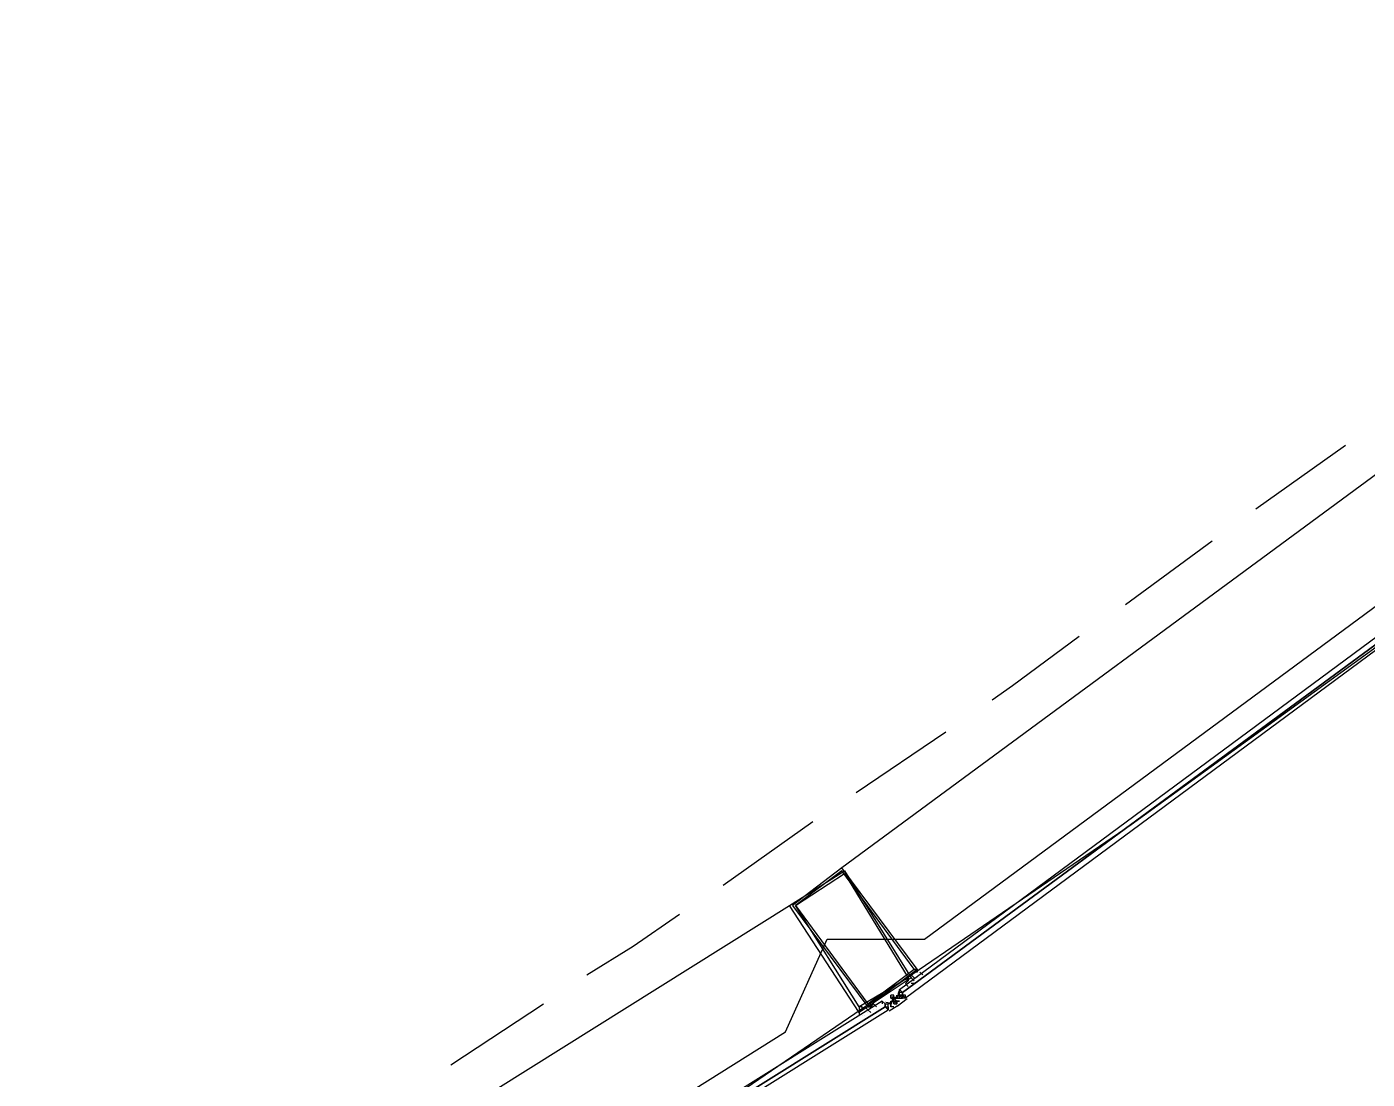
# Model space of a CAD drawing. Header units: feet. Extents: x -84 to 198, y -22 to 181.
# Drawn here: x 109.43 to 115.61, y 30.59 to 35.44 of the extents above; entities that cross this region are included whole.
import ezdxf

# ---------------------------------------------------------------- set-up
doc = ezdxf.new("R2010")
doc.units = ezdxf.units.FT
doc.layers.add('A-AREA-UNIDAD', color=30, linetype='CONTINUOUS')
doc.layers.add('A-LINEA', color=7, linetype='CONTINUOUS')

msp = doc.modelspace()

# ---------------------------------------------------------------- linework, layer by layer
at = {"layer": 'A-AREA-UNIDAD'}
msp.add_lwpolyline([(106.88, 27.0756), (109.6, 28.7289), (109.728, 29.0844), (110.24, 29.12), (112.928, 30.8089), (113.12, 31.2356), (113.568, 31.2356), (116.24, 33.2089), (116.4, 33.6356), (116.88, 33.6889), (119.44, 35.6444)], dxfattribs=at)
at = {"layer": 'A-LINEA'}
for p, q in [((116.1733, 33.7644), (113.1867, 31.5644)), ((115.0933, 33.2178), (115.5067, 33.5111)), ((114.4933, 32.7778), (114.8933, 33.0711)), ((113.2533, 31.9111), (113.6667, 32.1911)), ((112.64, 31.4844), (113.0533, 31.7778)), ((109.8133, 29.4311), (112.9467, 31.3911)), ((113.5333, 31.0578), (113.5333, 31.0578)), ((113.5333, 31.0578), (113.5333, 31.0578)), ((113.5467, 31.0578), (113.5467, 31.0578)), ((113.4533, 31.0044), (113.4533, 31.0044)), ((113.4533, 30.9911), (113.4533, 31.0044)), ((113.4533, 31.0044), (113.4533, 31.0044)), ((113.4533, 31.0044), (113.4533, 31.0044)), ((113.4533, 31.0044), (113.4533, 31.0044)), ((113.4533, 30.9911), (113.4533, 30.9911)), ((113.4533, 30.9911), (113.4533, 30.9911)), ((113.4667, 30.9911), (113.4533, 30.9911)), ((113.4533, 30.9911), (113.4533, 30.9911)), ((113.4533, 30.9778), (113.4533, 30.9911)), ((113.4533, 30.9911), (113.4533, 30.9911)), ((113.4533, 30.9911), (113.4533, 30.9911)), ((113.4667, 30.9911), (113.4667, 30.9911)), ((113.4667, 30.9911), (113.4667, 30.9911)), ((113.4667, 30.9911), (113.4667, 30.9911)), ((113.4667, 30.9911), (113.4667, 30.9911)), ((113.4667, 30.9911), (113.4667, 30.9911)), ((113.4667, 30.9911), (113.4667, 30.9911)), ((113.4667, 30.9911), (113.4667, 30.9911)), ((111.3867, 30.6578), (111.8133, 30.9378)), ((113.3733, 30.9511), (113.3733, 30.9511)), ((113.3733, 30.9511), (113.3733, 30.9378)), ((113.3733, 30.9511), (113.3733, 30.9511)), ((113.3733, 30.9511), (113.3733, 30.9511)), ((113.3733, 30.9511), (113.3733, 30.9511)), ((113.3867, 30.9511), (113.3867, 30.9511)), ((113.3867, 30.9378), (113.3867, 30.9378)), ((113.3867, 30.9378), (113.3867, 30.9378)), ((113.3867, 30.9378), (113.3867, 30.9244)), ((113.3867, 30.9378), (113.3867, 30.9378)), ((113.3867, 30.9378), (113.3867, 30.9378)), ((113.3867, 30.9378), (113.3867, 30.9378)), ((113.3867, 30.9378), (113.3867, 30.9378)), ((113.3867, 30.9378), (113.3867, 30.9378)), ((113.3867, 30.9378), (113.3867, 30.9378)), ((113.3867, 30.9378), (113.4, 30.9378)), ((113.3867, 30.9378), (113.3867, 30.9378)), ((113.3867, 30.9378), (113.3867, 30.9378)), ((113.3867, 30.9378), (113.3867, 30.9378)), ((113.3867, 30.9378), (113.3867, 30.9378)), ((113.3867, 30.9378), (113.3867, 30.9378)), ((113.4, 30.9378), (113.4, 30.9378)), ((113.4, 30.9378), (113.4, 30.9378)), ((113.4, 30.9378), (113.4, 30.9378)), ((113.4, 30.9378), (113.4, 30.9378)), ((113.4, 30.9378), (113.4, 30.9378)), ((113.4, 30.9378), (113.4, 30.9378)), ((113.4, 30.9378), (113.4, 30.9378)), ((113.4, 30.9378), (113.4, 30.9378)), ((113.4, 30.9378), (113.4, 30.9378)), ((113.4, 30.9378), (113.4, 30.9378)), ((113.4, 30.9378), (113.4, 30.9378)), ((113.4, 30.9378), (113.4, 30.9378)), ((113.4, 30.9378), (113.4, 30.9378)), ((113.4, 30.9378), (113.4, 30.9378)), ((113.4, 30.9378), (113.4, 30.9378)), ((113.4, 30.9378), (113.4, 30.9378)), ((113.4, 30.9378), (113.4, 30.9378)), ((113.4, 30.9378), (113.4, 30.9378)), ((113.4133, 30.9378), (113.4, 30.9378)), ((113.4133, 30.9378), (113.4, 30.9378)), ((113.4, 30.9378), (113.4, 30.9378)), ((113.4133, 30.9378), (113.4, 30.9378)), ((113.4, 30.9378), (113.4, 30.9378)), ((113.4, 30.9378), (113.4, 30.9378)), ((113.4, 30.9378), (113.4, 30.9378)), ((113.4, 30.9378), (113.4, 30.9378)), ((113.4, 30.9378), (113.4, 30.9378)), ((113.4, 30.9378), (113.4, 30.9378)), ((113.4, 30.9378), (113.4, 30.9378)), ((113.4, 30.9244), (113.4, 30.9378)), ((113.4, 30.9378), (113.4, 30.9378)), ((113.4, 30.9378), (113.4, 30.9378)), ((113.4, 30.9378), (113.4, 30.9378)), ((113.4, 30.9378), (113.4, 30.9378)), ((113.4, 30.9378), (113.4, 30.9378)), ((113.4, 30.9378), (113.4, 30.9378)), ((113.4545, 30.9357), (113.4054, 30.9049)), ((113.4133, 30.9644), (113.4133, 30.9644)), ((113.4267, 30.9644), (113.4133, 30.9644)), ((113.4133, 30.9644), (113.4133, 30.9644)), ((113.4267, 30.9644), (113.4133, 30.9644)), ((113.4133, 30.9644), (113.4133, 30.9644)), ((113.4267, 30.9644), (113.4133, 30.9644)), ((113.4133, 30.9644), (113.4133, 30.9644)), ((113.4133, 30.9644), (113.4267, 30.9644)), ((113.4133, 30.9644), (113.4133, 30.9644)), ((113.4133, 30.9511), (113.4267, 30.9511)), ((113.4133, 30.9511), (113.4133, 30.9511)), ((113.4133, 30.9511), (113.4133, 30.9511)), ((113.4133, 30.9511), (113.4133, 30.9378)), ((113.4133, 30.9511), (113.4133, 30.9511)), ((113.4133, 30.9511), (113.4133, 30.9511)), ((113.4133, 30.9511), (113.4133, 30.9511)), ((113.4133, 30.9511), (113.4133, 30.9511)), ((113.4133, 30.9511), (113.4133, 30.9511)), ((113.4133, 30.9511), (113.4133, 30.9511)), ((113.4133, 30.9511), (113.4133, 30.9511)), ((113.4133, 30.9511), (113.4133, 30.9511)), ((113.4133, 30.9511), (113.4133, 30.9511)), ((113.4133, 30.9511), (113.4133, 30.9511)), ((113.4133, 30.9511), (113.4133, 30.9511)), ((113.4133, 30.9511), (113.4133, 30.9511)), ((113.4133, 30.9511), (113.4133, 30.9511)), ((113.4133, 30.9378), (113.4133, 30.9511)), ((113.4133, 30.9511), (113.4133, 30.9511)), ((113.4133, 30.9511), (113.4133, 30.9511)), ((113.4133, 30.9511), (113.4133, 30.9511)), ((113.4133, 30.9378), (113.4133, 30.9511)), ((113.4133, 30.9511), (113.4133, 30.9511)), ((113.4133, 30.9511), (113.4133, 30.9511)), ((113.4133, 30.9378), (113.4133, 30.9378)), ((113.4133, 30.9378), (113.4133, 30.9378)), ((113.4133, 30.9378), (113.4133, 30.9378)), ((113.4133, 30.9378), (113.4133, 30.9378)), ((113.4133, 30.9378), (113.4133, 30.9378)), ((113.4133, 30.9378), (113.4133, 30.9378)), ((113.4133, 30.9378), (113.4133, 30.9378)), ((113.4133, 30.9378), (113.4133, 30.9378)), ((113.4133, 30.9378), (113.4133, 30.9378)), ((113.4133, 30.9378), (113.4133, 30.9378)), ((113.4133, 30.9378), (113.4133, 30.9378)), ((113.4133, 30.9378), (113.4133, 30.9378)), ((113.4133, 30.9378), (113.4133, 30.9378)), ((113.4133, 30.9378), (113.4133, 30.9244)), ((113.4133, 30.9378), (113.4133, 30.9378)), ((113.4133, 30.9378), (113.4133, 30.9378)), ((113.4133, 30.9378), (113.4133, 30.9378)), ((113.4133, 30.9378), (113.4133, 30.9378)), ((113.4133, 30.9378), (113.4133, 30.9378)), ((113.4133, 30.9378), (113.4133, 30.9378)), ((113.4133, 30.9378), (113.4133, 30.9378)), ((113.4133, 30.9378), (113.4133, 30.9378)), ((113.4133, 30.9378), (113.4133, 30.9378)), ((113.4133, 30.9378), (113.4133, 30.9378)), ((113.4133, 30.9378), (113.4133, 30.9378)), ((113.4267, 30.9644), (113.4267, 30.9644)), ((113.4267, 30.9644), (113.4267, 30.9644)), ((113.4267, 30.9644), (113.4267, 30.9644)), ((113.4267, 30.9644), (113.4267, 30.9644)), ((113.4267, 30.9644), (113.4267, 30.9644)), ((113.4267, 30.9644), (113.4267, 30.9644)), ((113.4267, 30.9644), (113.4267, 30.9644)), ((113.4267, 30.9644), (113.4267, 30.9644)), ((113.4267, 30.9644), (113.4267, 30.9644)), ((113.4267, 30.9644), (113.4267, 30.9644)), ((113.4267, 30.9644), (113.4267, 30.9644)), ((113.4267, 30.9644), (113.4267, 30.9644)), ((113.4267, 30.9644), (113.4267, 30.9644)), ((113.4267, 30.9644), (113.4267, 30.9644)), ((113.4267, 30.9644), (113.4267, 30.9644)), ((113.4267, 30.9644), (113.4267, 30.9644)), ((113.4267, 30.9644), (113.4267, 30.9644)), ((113.4267, 30.9644), (113.4267, 30.9644)), ((113.4267, 30.9644), (113.44, 30.9644)), ((113.4267, 30.9644), (113.4267, 30.9644)), ((113.4267, 30.9644), (113.44, 30.9644)), ((113.4267, 30.9644), (113.4267, 30.9644)), ((113.4267, 30.9644), (113.4267, 30.9644)), ((113.4267, 30.9644), (113.4267, 30.9644)), ((113.4267, 30.9644), (113.4267, 30.9644)), ((113.4267, 30.9644), (113.4267, 30.9644)), ((113.4267, 30.9644), (113.4267, 30.9644)), ((113.4267, 30.9644), (113.4267, 30.9644)), ((113.4267, 30.9644), (113.4267, 30.9644)), ((113.4267, 30.9644), (113.4267, 30.9644)), ((113.4267, 30.9644), (113.4267, 30.9644)), ((113.4267, 30.9644), (113.4267, 30.9644)), ((113.4267, 30.9644), (113.4267, 30.9644)), ((113.4267, 30.9644), (113.4267, 30.9644)), ((113.4267, 30.9644), (113.4267, 30.9644)), ((113.4267, 30.9644), (113.4267, 30.9644)), ((113.44, 30.9644), (113.4267, 30.9644)), ((113.4267, 30.9511), (113.4267, 30.9644)), ((113.4267, 30.9511), (113.4267, 30.9511)), ((113.4267, 30.9511), (113.4267, 30.9511)), ((113.4267, 30.9511), (113.4267, 30.9511)), ((113.4267, 30.9511), (113.4267, 30.9511)), ((113.4267, 30.9511), (113.4267, 30.9511)), ((113.4267, 30.9511), (113.4267, 30.9511)), ((113.4267, 30.9511), (113.4267, 30.9511)), ((113.4267, 30.9511), (113.4267, 30.9511)), ((113.4267, 30.9511), (113.4267, 30.9511)), ((113.4267, 30.9511), (113.4267, 30.9511)), ((113.4267, 30.9511), (113.4267, 30.9511)), ((113.4267, 30.9511), (113.4267, 30.9511)), ((113.4267, 30.9511), (113.4267, 30.9511)), ((113.4267, 30.9511), (113.4267, 30.9511)), ((113.4267, 30.9511), (113.4267, 30.9378)), ((113.4267, 30.9511), (113.4267, 30.9511)), ((113.44, 30.9511), (113.4267, 30.9511)), ((113.4267, 30.9511), (113.4267, 30.9511)), ((113.44, 30.9511), (113.4267, 30.9511)), ((113.4267, 30.9511), (113.4267, 30.9378)), ((113.4267, 30.9511), (113.4267, 30.9511)), ((113.4267, 30.9511), (113.4267, 30.9511)), ((113.4267, 30.9511), (113.4267, 30.9511)), ((113.4267, 30.9511), (113.4267, 30.9511)), ((113.4267, 30.9511), (113.4267, 30.9511)), ((113.4267, 30.9511), (113.4267, 30.9511)), ((113.4267, 30.9511), (113.4267, 30.9511)), ((113.4267, 30.9511), (113.4267, 30.9511)), ((113.4267, 30.9511), (113.4267, 30.9511)), ((113.4267, 30.9511), (113.4267, 30.9511)), ((113.4267, 30.9511), (113.4267, 30.9511)), ((113.4267, 30.9511), (113.4267, 30.9511)), ((113.4267, 30.9511), (113.4267, 30.9511)), ((113.4267, 30.9511), (113.4267, 30.9511)), ((113.4267, 30.9511), (113.4267, 30.9511)), ((113.4267, 30.9511), (113.4267, 30.9511)), ((113.4267, 30.9511), (113.4267, 30.9511)), ((113.4267, 30.9511), (113.4267, 30.9511)), ((113.4267, 30.9511), (113.4267, 30.9511)), ((113.4267, 30.9511), (113.4267, 30.9511)), ((113.4267, 30.9511), (113.4267, 30.9511)), ((113.4267, 30.9511), (113.4267, 30.9511)), ((113.4267, 30.9511), (113.4267, 30.9511)), ((113.4267, 30.9511), (113.4267, 30.9511)), ((113.4267, 30.9511), (113.4267, 30.9511)), ((113.4267, 30.9511), (113.4267, 30.9511)), ((113.4267, 30.9511), (113.4267, 30.9511)), ((113.4267, 30.9511), (113.4267, 30.9511)), ((113.4267, 30.9511), (113.4267, 30.9511)), ((113.4267, 30.9511), (113.4267, 30.9511)), ((113.44, 30.9511), (113.4267, 30.9511)), ((113.4267, 30.9511), (113.4267, 30.9511)), ((113.4267, 30.9378), (113.4267, 30.9378)), ((113.4267, 30.9378), (113.4267, 30.9378)), ((113.4267, 30.9378), (113.4267, 30.9378)), ((113.4267, 30.9378), (113.4267, 30.9378)), ((113.4267, 30.9378), (113.4267, 30.9378)), ((113.4267, 30.9378), (113.4267, 30.9378)), ((113.4267, 30.9378), (113.4267, 30.9378)), ((113.4267, 30.9378), (113.4267, 30.9378)), ((113.4267, 30.9378), (113.4267, 30.9378)), ((113.4267, 30.9378), (113.4267, 30.9378)), ((113.4267, 30.9378), (113.44, 30.9378)), ((113.4267, 30.9378), (113.4267, 30.9378)), ((113.4267, 30.9378), (113.44, 30.9378)), ((113.4267, 30.9378), (113.4267, 30.9378)), ((113.4267, 30.9378), (113.4267, 30.9378)), ((113.4267, 30.9378), (113.4267, 30.9378)), ((113.4267, 30.9378), (113.4267, 30.9378)), ((113.4267, 30.9378), (113.4267, 30.9378)), ((113.4267, 30.9378), (113.4267, 30.9378)), ((113.4267, 30.9378), (113.4267, 30.9378)), ((113.4267, 30.9378), (113.4267, 30.9378)), ((113.4267, 30.9378), (113.4267, 30.9378)), ((113.4267, 30.9378), (113.4267, 30.9378)), ((113.4267, 30.9378), (113.4267, 30.9378)), ((113.4267, 30.9378), (113.4267, 30.9378)), ((113.4267, 30.9378), (113.4267, 30.9378)), ((113.4267, 30.9378), (113.4267, 30.9378)), ((113.4267, 30.9378), (113.4267, 30.9378)), ((113.4267, 30.9378), (113.4267, 30.9378)), ((113.4267, 30.9378), (113.4267, 30.9378)), ((113.4267, 30.9378), (113.4267, 30.9378)), ((113.44, 30.9644), (113.44, 30.9778)), ((113.44, 30.9644), (113.44, 30.9644)), ((113.44, 30.9644), (113.44, 30.9644)), ((113.44, 30.9644), (113.44, 30.9644)), ((113.44, 30.9644), (113.44, 30.9644)), ((113.44, 30.9644), (113.44, 30.9644)), ((113.44, 30.9644), (113.44, 30.9644)), ((113.44, 30.9644), (113.44, 30.9644)), ((113.44, 30.9644), (113.44, 30.9644)), ((113.44, 30.9644), (113.44, 30.9644)), ((113.44, 30.9644), (113.44, 30.9644)), ((113.44, 30.9644), (113.44, 30.9644)), ((113.44, 30.9644), (113.44, 30.9644)), ((113.44, 30.9644), (113.44, 30.9644)), ((113.44, 30.9644), (113.44, 30.9644)), ((113.44, 30.9644), (113.44, 30.9644)), ((113.44, 30.9644), (113.44, 30.9644)), ((113.44, 30.9644), (113.44, 30.9644)), ((113.44, 30.9644), (113.44, 30.9644)), ((113.44, 30.9644), (113.44, 30.9644)), ((113.44, 30.9644), (113.44, 30.9644)), ((113.44, 30.9644), (113.44, 30.9644)), ((113.44, 30.9644), (113.44, 30.9644)), ((113.44, 30.9644), (113.44, 30.9644)), ((113.44, 30.9644), (113.44, 30.9644)), ((113.44, 30.9644), (113.44, 30.9644)), ((113.44, 30.9511), (113.44, 30.9511)), ((113.44, 30.9511), (113.44, 30.9511)), ((113.44, 30.9511), (113.44, 30.9511)), ((113.44, 30.9378), (113.44, 30.9511)), ((113.44, 30.9511), (113.44, 30.9511)), ((113.44, 30.9511), (113.44, 30.9511)), ((113.44, 30.9511), (113.44, 30.9378)), ((113.44, 30.9511), (113.44, 30.9511)), ((113.44, 30.9511), (113.44, 30.9511)), ((113.44, 30.9511), (113.44, 30.9511)), ((113.44, 30.9511), (113.44, 30.9511)), ((113.44, 30.9511), (113.44, 30.9511)), ((113.44, 30.9511), (113.44, 30.9511)), ((113.44, 30.9511), (113.44, 30.9511)), ((113.44, 30.9511), (113.44, 30.9511)), ((113.44, 30.9511), (113.44, 30.9511)), ((113.44, 30.9511), (113.44, 30.9511)), ((113.44, 30.9511), (113.4533, 30.9511)), ((113.44, 30.9378), (113.44, 30.9511)), ((113.44, 30.9511), (113.44, 30.9511)), ((113.4533, 30.9511), (113.44, 30.9511)), ((113.4533, 30.9511), (113.44, 30.9511)), ((113.44, 30.9511), (113.44, 30.9511)), ((113.44, 30.9511), (113.44, 30.9511)), ((113.44, 30.9511), (113.44, 30.9511)), ((113.44, 30.9511), (113.44, 30.9511)), ((113.44, 30.9511), (113.44, 30.9511)), ((113.44, 30.9511), (113.44, 30.9511)), ((113.44, 30.9511), (113.44, 30.9511)), ((113.44, 30.9511), (113.44, 30.9511)), ((113.44, 30.9378), (113.44, 30.9378)), ((113.44, 30.9378), (113.44, 30.9378)), ((113.44, 30.9378), (113.44, 30.9378)), ((113.44, 30.9378), (113.44, 30.9378)), ((113.44, 30.9378), (113.44, 30.9378)), ((113.44, 30.9378), (113.44, 30.9378)), ((113.44, 30.9378), (113.44, 30.9378)), ((113.44, 30.9378), (113.44, 30.9378)), ((113.44, 30.9378), (113.44, 30.9378)), ((113.44, 30.9378), (113.44, 30.9378)), ((113.44, 30.9378), (113.44, 30.9378)), ((113.44, 30.9378), (113.44, 30.9378)), ((113.44, 30.9378), (113.44, 30.9378)), ((113.44, 30.9378), (113.44, 30.9378)), ((113.4882, 30.9607), (113.4415, 30.9263)), ((113.4533, 30.9778), (113.4667, 30.9778)), ((113.4533, 30.9778), (113.4533, 30.9644)), ((113.4533, 30.9644), (113.4533, 30.9778)), ((113.4533, 30.9778), (113.4533, 30.9778)), ((113.4533, 30.9778), (113.4533, 30.9778)), ((113.4533, 30.9778), (113.4533, 30.9778)), ((113.4533, 30.9778), (113.4533, 30.9778)), ((113.4533, 30.9778), (113.4533, 30.9778)), ((113.4533, 30.9778), (113.4533, 30.9778)), ((113.4533, 30.9778), (113.4533, 30.9778)), ((113.4533, 30.9778), (113.4533, 30.9778)), ((113.4533, 30.9778), (113.4533, 30.9778)), ((113.4533, 30.9778), (113.4533, 30.9778)), ((113.4533, 30.9778), (113.4533, 30.9778)), ((113.4533, 30.9778), (113.4533, 30.9778)), ((113.4533, 30.9644), (113.4533, 30.9778)), ((113.4533, 30.9644), (113.4533, 30.9778)), ((113.4533, 30.9644), (113.4533, 30.9778)), ((113.4533, 30.9644), (113.4533, 30.9778)), ((113.4533, 30.9778), (113.4533, 30.9778)), ((113.4533, 30.9778), (113.4533, 30.9778)), ((113.4533, 30.9778), (113.4533, 30.9778)), ((113.4533, 30.9778), (113.4667, 30.9778)), ((113.4667, 30.9644), (113.4533, 30.9778)), ((113.4667, 30.9778), (113.4533, 30.9778)), ((113.4533, 30.9778), (113.4533, 30.9778)), ((113.4533, 30.9778), (113.4533, 30.9778)), ((113.4533, 30.9644), (113.4533, 30.9644)), ((113.4533, 30.9644), (113.4533, 30.9644)), ((113.4533, 30.9644), (113.4533, 30.9644)), ((113.4533, 30.9644), (113.4533, 30.9644)), ((113.4533, 30.9644), (113.4533, 30.9644)), ((113.4533, 30.9644), (113.4533, 30.9644)), ((113.4533, 30.9644), (113.4533, 30.9644)), ((113.4533, 30.9644), (113.4533, 30.9644)), ((113.4533, 30.9644), (113.4533, 30.9644)), ((113.4533, 30.9644), (113.4533, 30.9644)), ((113.4533, 30.9644), (113.4533, 30.9644)), ((113.4533, 30.9644), (113.4533, 30.9644)), ((113.4533, 30.9644), (113.4533, 30.9644)), ((113.4533, 30.9644), (113.4533, 30.9644)), ((113.4533, 30.9644), (113.4667, 30.9644)), ((113.4533, 30.9644), (113.4533, 30.9644)), ((113.4533, 30.9644), (113.4533, 30.9644)), ((113.4533, 30.9644), (113.4533, 30.9644)), ((113.4533, 30.9644), (113.4667, 30.9644)), ((113.4533, 30.9644), (113.4533, 30.9644)), ((113.4533, 30.9644), (113.4533, 30.9644)), ((113.4533, 30.9644), (113.4533, 30.9644)), ((113.4533, 30.9644), (113.4533, 30.9644)), ((113.4533, 30.9644), (113.4533, 30.9644)), ((113.4533, 30.9644), (113.4533, 30.9644)), ((113.4533, 30.9644), (113.4533, 30.9644)), ((113.4533, 30.9644), (113.4533, 30.9644)), ((113.4533, 30.9644), (113.4533, 30.9644)), ((113.4533, 30.9644), (113.4533, 30.9644)), ((113.4533, 30.9644), (113.4533, 30.9644)), ((113.4533, 30.9511), (113.4533, 30.9511)), ((113.4533, 30.9511), (113.4533, 30.9511)), ((113.4533, 30.9511), (113.4533, 30.9511)), ((113.4533, 30.9511), (113.4533, 30.9511)), ((113.4533, 30.9511), (113.4533, 30.9511)), ((113.4533, 30.9511), (113.4533, 30.9511)), ((113.4533, 30.9511), (113.4533, 30.9511)), ((113.4533, 30.9511), (113.4533, 30.9511)), ((113.4533, 30.9511), (113.4533, 30.9511)), ((113.4533, 30.9511), (113.4533, 30.9511)), ((113.4533, 30.9511), (113.4533, 30.9511)), ((113.4533, 30.9511), (113.4533, 30.9511)), ((113.4533, 30.9511), (113.4533, 30.9511)), ((113.4533, 30.9511), (113.4533, 30.9511)), ((113.4533, 30.9511), (113.4533, 30.9511)), ((113.4533, 30.9511), (113.4533, 30.9511)), ((113.4533, 30.9511), (113.4533, 30.9511)), ((113.4667, 30.9778), (113.4667, 30.9778)), ((113.4667, 30.9778), (113.4667, 30.9778)), ((113.4667, 30.9778), (113.4667, 30.9778)), ((113.4667, 30.9778), (113.4667, 30.9778)), ((113.4667, 30.9778), (113.4667, 30.9778)), ((113.4667, 30.9778), (113.4667, 30.9778)), ((113.4667, 30.9778), (113.4667, 30.9778)), ((113.4667, 30.9778), (113.4667, 30.9778)), ((113.4667, 30.9778), (113.4667, 30.9778)), ((113.4667, 30.9778), (113.4667, 30.9778)), ((113.4667, 30.9778), (113.4667, 30.9778)), ((113.4667, 30.9778), (113.4667, 30.9778)), ((113.4667, 30.9778), (113.4667, 30.9778)), ((113.4667, 30.9778), (113.4667, 30.9778)), ((113.4667, 30.9778), (113.4667, 30.9778)), ((113.4667, 30.9778), (113.4667, 30.9778)), ((113.4667, 30.9778), (113.4667, 30.9778)), ((113.4667, 30.9778), (113.4667, 30.9778)), ((113.4667, 30.9778), (113.4667, 30.9778)), ((113.4667, 30.9778), (113.4667, 30.9778)), ((113.4667, 30.9778), (113.4667, 30.9778)), ((113.4667, 30.9778), (113.4667, 30.9778)), ((113.4667, 30.9778), (113.4667, 30.9778)), ((113.4667, 30.9778), (113.4667, 30.9778)), ((113.4667, 30.9644), (113.4667, 30.9644)), ((113.4667, 30.9644), (113.4667, 30.9644)), ((113.4667, 30.9644), (113.4667, 30.9644)), ((113.4667, 30.9644), (113.4667, 30.9644)), ((113.4667, 30.9644), (113.4667, 30.9644)), ((113.48, 30.9644), (113.4667, 30.9644)), ((113.4667, 30.9644), (113.4667, 30.9644)), ((113.4667, 30.9644), (113.4667, 30.9644)), ((113.48, 30.9778), (113.48, 30.9778)), ((113.48, 30.9778), (113.48, 30.9778)), ((113.48, 30.9778), (113.48, 30.9778)), ((113.48, 30.9778), (113.48, 30.9778)), ((113.48, 30.9778), (113.48, 30.9778)), ((113.48, 30.9778), (113.48, 30.9778)), ((113.48, 30.9778), (113.48, 30.9778)), ((113.48, 30.9644), (113.48, 30.9778)), ((113.48, 30.9644), (113.48, 30.9778)), ((113.48, 30.9644), (113.48, 30.9644)), ((113.48, 30.9644), (113.48, 30.9644)), ((113.48, 30.9644), (113.48, 30.9644)), ((113.48, 30.9644), (113.48, 30.9644)), ((113.48, 30.9644), (113.48, 30.9644)), ((113.48, 30.9644), (113.48, 30.9644)), ((113.48, 30.9644), (113.48, 30.9644)), ((113.48, 30.9644), (113.48, 30.9644)), ((113.48, 30.9644), (113.48, 30.9644)), ((113.48, 30.9644), (113.48, 30.9644)), ((113.2933, 30.8978), (113.2933, 30.8978)), ((113.2933, 30.8978), (113.2933, 30.8978)), ((113.2933, 30.8844), (113.2933, 30.8844)), ((113.3067, 30.8978), (113.3067, 30.8978)), ((113.32, 30.9111), (113.32, 30.9111)), ((113.3467, 30.9111), (113.3467, 30.9111)), ((113.3867, 30.9244), (113.4, 30.9244)), ((113.3867, 30.9244), (113.3867, 30.9244)), ((113.3867, 30.9244), (113.3867, 30.9244)), ((113.3867, 30.9244), (113.3867, 30.9244)), ((113.3867, 30.9244), (113.3867, 30.9244)), ((113.3867, 30.9244), (113.3867, 30.9244)), ((113.4, 30.9244), (113.4, 30.9244)), ((113.4, 30.9244), (113.4, 30.9244)), ((113.4, 30.9244), (113.4, 30.9111)), ((113.4, 30.9244), (113.4, 30.9244)), ((113.4, 30.9244), (113.4, 30.9244)), ((113.4, 30.9244), (113.4, 30.9244)), ((113.4, 30.9244), (113.4, 30.9244)), ((113.4, 30.9244), (113.4, 30.9244)), ((113.4, 30.9244), (113.4, 30.9244)), ((113.4, 30.9244), (113.4, 30.9244)), ((113.4, 30.9244), (113.4, 30.9244)), ((113.4, 30.9244), (113.4, 30.9244)), ((113.4, 30.9244), (113.4, 30.9244)), ((113.4, 30.9244), (113.4, 30.9244)), ((113.4, 30.9244), (113.4, 30.9111)), ((113.4, 30.9244), (113.4, 30.9244)), ((113.4, 30.9244), (113.4, 30.9244)), ((113.4, 30.9244), (113.4, 30.9244)), ((113.4, 30.9244), (113.4, 30.9244)), ((113.4, 30.9244), (113.4, 30.9244)), ((113.4, 30.9244), (113.4, 30.9244)), ((113.4, 30.9244), (113.4, 30.9244)), ((113.4, 30.9111), (113.4, 30.9244)), ((113.4, 30.9111), (113.4, 30.9244)), ((113.4, 30.9244), (113.4, 30.9244)), ((113.4, 30.9244), (113.4, 30.9244)), ((113.4, 30.9244), (113.4, 30.9244)), ((113.4, 30.9244), (113.4, 30.9244)), ((113.4, 30.9111), (113.4, 30.9111)), ((113.4, 30.9111), (113.4, 30.9111)), ((113.4, 30.9111), (113.4, 30.9111)), ((113.4, 30.9111), (113.4, 30.9111)), ((113.4, 30.9111), (113.4, 30.9111)), ((113.4, 30.9111), (113.4, 30.9111)), ((113.4, 30.9111), (113.4, 30.9111)), ((113.4, 30.9111), (113.4, 30.9111)), ((113.4, 30.9111), (113.4, 30.9111)), ((113.4, 30.9111), (113.4, 30.9111)), ((113.4133, 30.9244), (113.4133, 30.9244)), ((113.4133, 30.9244), (113.4133, 30.9244)), ((113.4133, 30.9244), (113.4133, 30.9244)), ((113.4133, 30.9244), (113.4133, 30.9244)), ((113.4133, 30.9244), (113.4133, 30.9244)), ((113.4133, 30.9244), (113.4133, 30.9244)), ((113.4133, 30.9244), (113.4133, 30.9244)), ((113.4133, 30.9244), (113.4133, 30.9244)), ((113.4267, 30.9244), (113.4133, 30.9244)), ((113.4133, 30.9244), (113.4133, 30.9244)), ((113.4133, 30.9244), (113.4133, 30.9244)), ((113.4133, 30.9244), (113.4133, 30.9244)), ((113.4133, 30.9244), (113.4133, 30.9244)), ((113.4133, 30.9244), (113.4133, 30.9244))]:
    msp.add_line(p, q, dxfattribs=at)
for points in [[(103.4533, 25.1244), (105.36, 26.1111), (107.24, 27.1511), (109.1067, 28.2444), (110.9333, 29.3778), (112.7467, 30.5511), (114.52, 31.7644), (116.2667, 33.0311), (117.9733, 34.3244), (119.6533, 35.6711), (121.3067, 37.0578)], [(116.64, 33.3378), (116.64, 33.3244), (113.4667, 30.9911), (113.4533, 31.0044), (116.6267, 33.3511), (116.64, 33.3511), (116.64, 33.3378)], [(116.6533, 33.3111), (113.48, 30.9644), (113.4667, 30.9778), (113.4667, 30.9911), (116.64, 33.3244), (116.6533, 33.3244), (116.6533, 33.3111)], [(113.88, 32.3378), (113.9733, 32.4044), (114.28, 32.6311)], [(112.9467, 31.3911), (113.2, 31.5511), (113.5067, 31.0578), (113.2667, 30.8978), (112.9467, 31.3911)], [(113.1867, 31.5644), (112.96, 31.3911), (113.3067, 30.9244), (113.5333, 31.0978), (113.1867, 31.5644)], [(113.1867, 31.5511), (112.9733, 31.3911), (113.3067, 30.9378), (113.52, 31.0978), (113.1867, 31.5511)], [(112.9733, 31.3911), (113.2, 31.5378), (113.4933, 31.0578), (113.2667, 30.9244), (112.9733, 31.3911)], [(112.0133, 31.0711), (112.2267, 31.2044), (112.44, 31.3511)], [(113.4933, 31.0178), (113.4933, 31.0178), (113.4933, 31.0178), (113.4933, 31.0178), (113.48, 31.0311), (113.48, 31.0311), (113.4933, 31.0444), (113.4933, 31.0444), (113.4933, 31.0444), (113.4933, 31.0444), (113.48, 31.0578), (113.4933, 31.0578), (113.4933, 31.0578), (113.4933, 31.0578), (113.4933, 31.0578), (113.4933, 31.0578), (113.4933, 31.0578)], [(113.52, 31.0578), (113.52, 31.0578), (113.52, 31.0578), (113.5067, 31.0711), (113.5067, 31.0711), (113.52, 31.0844), (113.52, 31.0844), (113.52, 31.0844), (113.52, 31.0844), (113.52, 31.0844), (113.52, 31.0844), (113.52, 31.0844)], [(113.5067, 31.0578), (113.5067, 31.0578), (113.5067, 31.0578), (113.5067, 31.0578), (113.52, 31.0444), (113.52, 31.0444)], [(113.52, 31.0978), (113.5333, 31.0978), (113.5333, 31.0844), (113.5333, 31.0844), (113.5333, 31.0844), (113.5333, 31.0844), (113.5333, 31.0844), (113.5333, 31.0844)], [(113.5333, 31.0844), (113.52, 31.0844), (113.52, 31.0844), (113.52, 31.0844), (113.52, 31.0844)], [(113.5467, 31.0844), (113.56, 31.0711), (113.56, 31.0711)], [(113.5467, 31.0711), (113.5467, 31.0711), (113.5467, 31.0711)], [(113.4173, 30.9725), (113.4448, 30.968), (113.4501, 30.9953)], [(113.4533, 31.0044), (113.4667, 30.9911), (113.4667, 30.9778), (113.48, 30.9644)], [(113.4667, 30.9911), (113.4667, 30.9911), (113.4533, 30.9911)], [(113.52, 31.0311), (113.52, 31.0311), (113.5067, 31.0311), (113.5067, 31.0311), (113.5067, 31.0311)], [(110.04, 28.8311), (113.3867, 30.9244), (113.3867, 30.9378), (113.3733, 30.9511), (110.0267, 28.8578), (110.0267, 28.8444), (110.04, 28.8311)], [(113.32, 30.9378), (113.32, 30.9378), (113.32, 30.9378), (113.32, 30.9378), (113.32, 30.9378), (113.3067, 30.9378), (113.3067, 30.9378), (113.3067, 30.9244), (113.3067, 30.9244), (113.3067, 30.9244), (113.3067, 30.9244), (113.3067, 30.9244), (113.3067, 30.9244), (113.32, 30.9244), (113.3333, 30.9378), (113.3333, 30.9378), (113.3467, 30.9244), (113.3467, 30.9244), (113.3467, 30.9244)], [(113.32, 30.9378), (113.32, 30.9378), (113.32, 30.9244), (113.32, 30.9244), (113.3067, 30.9378)], [(113.3733, 30.9511), (113.3867, 30.9378), (113.3867, 30.9244), (113.4, 30.9111)], [(113.3867, 30.9244), (113.3867, 30.9378), (113.3867, 30.9244), (113.3867, 30.9378)], [(113.3904, 30.9461), (113.4178, 30.9411), (113.4236, 30.9683)], [(113.4133, 30.9244), (113.4133, 30.9244), (113.4133, 30.9378), (113.4, 30.9378)], [(113.44, 30.9378), (113.4267, 30.9511), (113.44, 30.9511), (113.4267, 30.9644), (113.4267, 30.9778), (113.4133, 30.9778)], [(113.44, 30.9378), (113.4267, 30.9511), (113.4267, 30.9644), (113.4133, 30.9644), (113.4133, 30.9778)], [(113.4267, 30.9378), (113.4267, 30.9378), (113.4267, 30.9511), (113.4267, 30.9644)], [(113.44, 30.9644), (113.4533, 30.9644), (113.4667, 30.9644)], [(113.4667, 30.9644), (113.4667, 30.9644), (113.4667, 30.9778)], [(113.4667, 30.9644), (113.4667, 30.9778), (113.4667, 30.9644)], [(113.48, 30.9644), (113.48, 30.9778), (113.4667, 30.9778)], [(110.0533, 28.8178), (113.4, 30.9111), (113.3867, 30.9244), (110.04, 28.8311), (110.0533, 28.8178)], [(113.3067, 30.9111), (113.3067, 30.9111), (113.2933, 30.9244), (113.2933, 30.9244), (113.28, 30.9111), (113.28, 30.9111), (113.28, 30.9244), (113.28, 30.9244), (113.28, 30.9244), (113.2667, 30.9244), (113.2667, 30.9244), (113.2667, 30.9111), (113.2667, 30.9111), (113.2667, 30.9111), (113.2667, 30.9111), (113.2667, 30.9111), (113.2667, 30.8978), (113.2667, 30.8978), (113.2667, 30.8844), (113.2667, 30.8844)], [(113.28, 30.9111), (113.2667, 30.9111), (113.2667, 30.9111)], [(113.28, 30.9111), (113.28, 30.9111), (113.28, 30.9111)], [(113.28, 30.8844), (113.28, 30.8844), (113.28, 30.8844)], [(113.3067, 30.9111), (113.32, 30.8978), (113.32, 30.8978), (113.32, 30.8978)], [(113.3333, 30.9111), (113.3333, 30.9111), (113.3333, 30.9111)]]:
    msp.add_lwpolyline(points, dxfattribs=at)
msp.add_lwpolyline([(113.4933, 31.0444), (113.4933, 31.0444), (113.4933, 31.0578), (113.4933, 31.0578)], close=True, dxfattribs=at)

doc.saveas('drawing.dxf')
